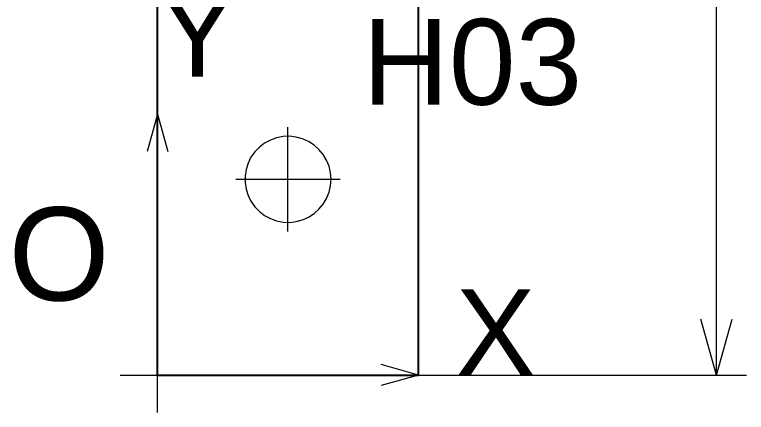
# Paper-space layout '01_三视图' of a CAD drawing. Header units: millimetres. Extents: x 8 to 451, y 8 to 289.
# Drawn here: x 153.67 to 173.3, y 73.5 to 84.17 of the extents above; entities that cross this region are included whole.
import ezdxf

# ---------------------------------------------------------------- set-up
doc = ezdxf.new("R2010")
doc.units = ezdxf.units.MM
doc.linetypes.add('WP_HIDDEN', pattern=[2.3, 1.5, -0.8])
for name, color, linetype, lineweight in [('ANNOTATIONS', 7, 'CONTINUOUS', 18), ('HIDDEN', 7, 'WP_HIDDEN', 13), ('VISIBLE', 7, 'CONTINUOUS', 25)]:
    doc.layers.add(name, color=color, linetype=linetype, lineweight=lineweight)
doc.styles.add('CJK', font='Arial Unicode.ttf')

psp = doc.layouts.new('01_三视图')

# ---------------------------------------------------------------- linework, layer by layer
at = {"layer": 'ANNOTATIONS'}
for p, q in [((172.5, 74.5), (172.5, 109.5)), ((157.5, 81.5), (157.22, 80.5)), ((157.5, 74.5), (157.5, 81.5)), ((157.5, 81.5), (157.78, 80.5)), ((161, 78.35), (161, 81.15)), ((159.6, 79.75), (162.4, 79.75)), ((172.5, 74.5), (172.08, 76)), ((172.5, 74.5), (172.92, 76)), ((157.5, 73.5), (157.5, 75.5)), ((164.5, 74.5), (163.5, 74.78)), ((156.5, 74.5), (158.5, 74.5)), ((157.5, 74.5), (164.5, 74.5)), ((164.5, 74.5), (163.5, 74.22)), ((164.5, 74.5), (173.3, 74.5))]:
    psp.add_line(p, q, dxfattribs=at)
at = {"layer": 'HIDDEN'}
psp.add_lwpolyline([(162.155, 79.75), (162.141, 79.926), (162.101, 80.098), (162.035, 80.262), (161.945, 80.414), (161.832, 80.551), (161.7, 80.669), (161.552, 80.765), (161.39, 80.837), (161.22, 80.884), (161.044, 80.904), (160.868, 80.897), (160.694, 80.864), (160.528, 80.804), (160.372, 80.719), (160.232, 80.612), (160.109, 80.485), (160.007, 80.34), (159.929, 80.182), (159.875, 80.013), (159.848, 79.838), (159.848, 79.662), (159.875, 79.487), (159.929, 79.318), (160.007, 79.16), (160.109, 79.015), (160.232, 78.888), (160.372, 78.781), (160.528, 78.696), (160.694, 78.636), (160.868, 78.603), (161.044, 78.596), (161.22, 78.616), (161.39, 78.663), (161.552, 78.735), (161.7, 78.831), (161.832, 78.949), (161.945, 79.086), (162.035, 79.238), (162.101, 79.402), (162.141, 79.574), (162.155, 79.75)], dxfattribs=at)
at = {"layer": 'VISIBLE'}
for points in [[(157.5, 74.5), (157.5, 109.5)], [(164.5, 74.5), (164.5, 109.5)], [(157.5, 74.5), (164.5, 74.5)]]:
    psp.add_lwpolyline(points, dxfattribs=at)

# ---------------------------------------------------------------- texts
at = {"layer": 'ANNOTATIONS', "style": 'CJK'}
for s, height, p in [('Y', 2.3, (157.5, 82.5)), ('H03', 2.3, (163, 81.75)), ('O', 2.5, (153.5, 76.5)), ('X', 2.3, (165.5, 74.5))]:
    psp.add_text(s, height=height, dxfattribs=at).set_placement(p)

doc.saveas('drawing.dxf')
